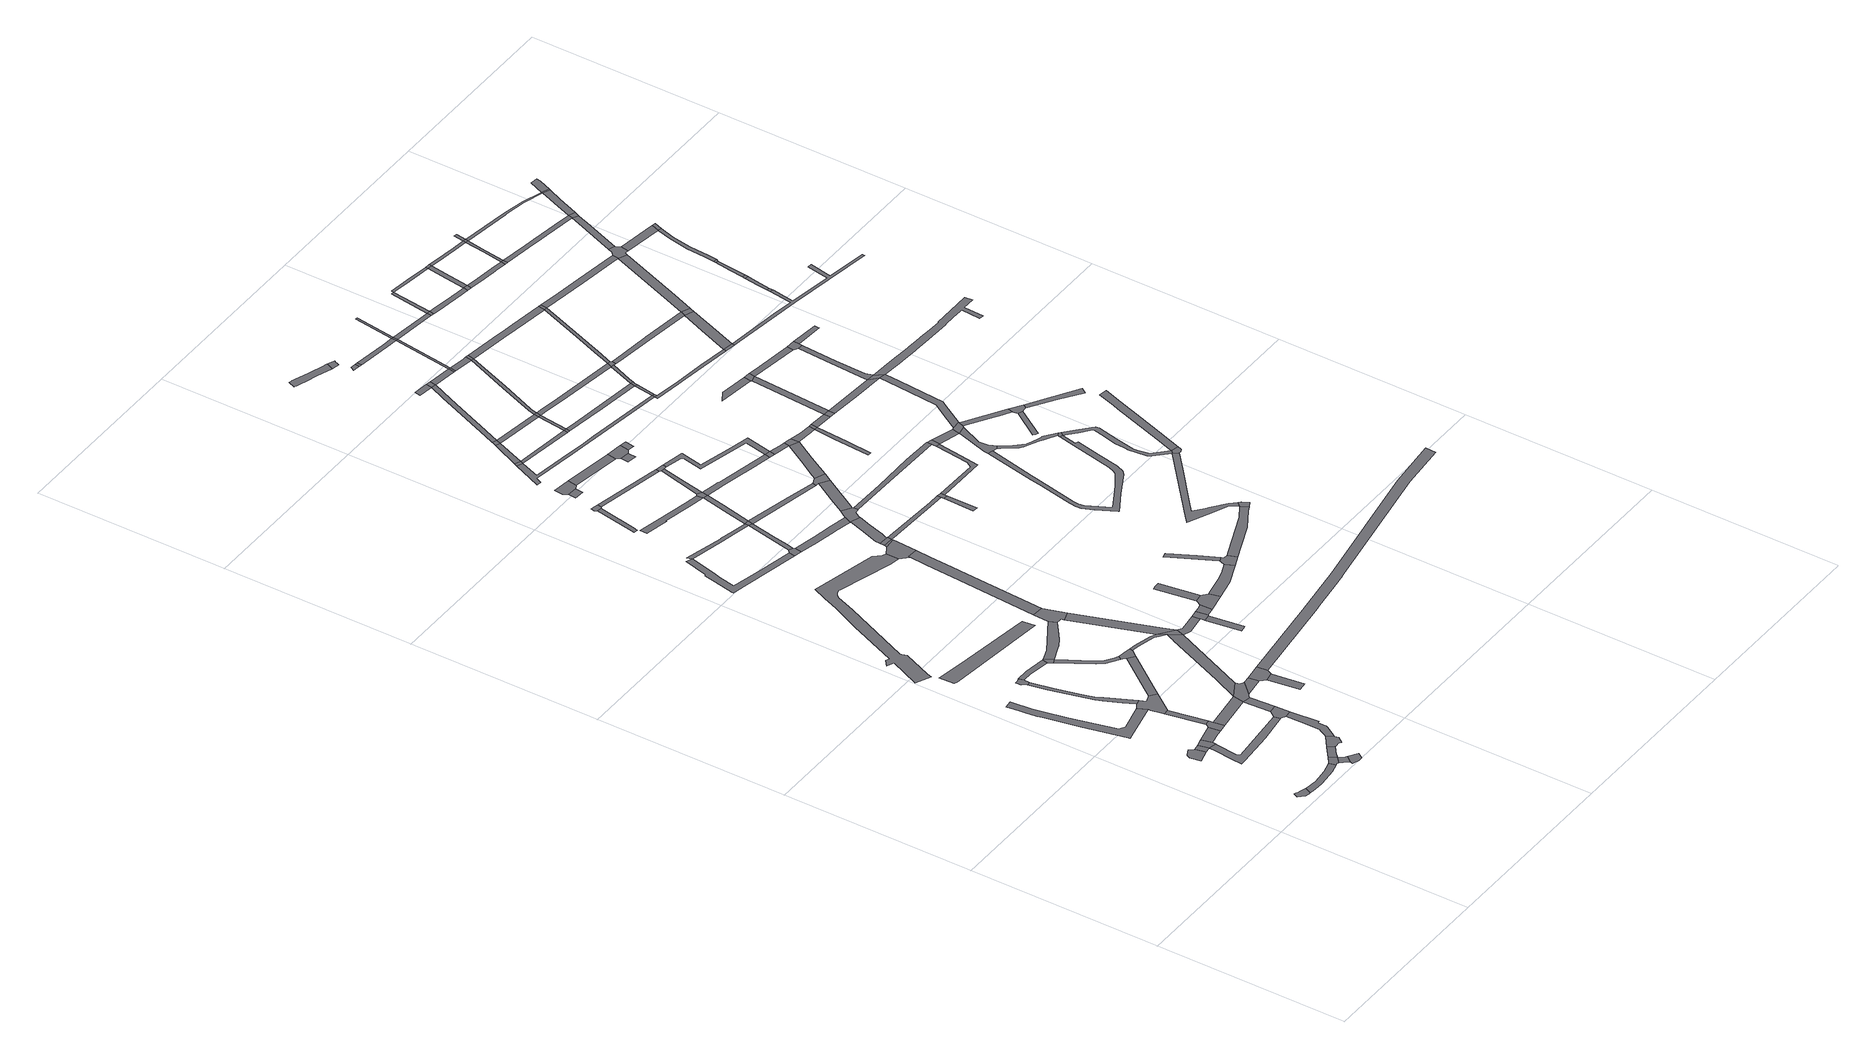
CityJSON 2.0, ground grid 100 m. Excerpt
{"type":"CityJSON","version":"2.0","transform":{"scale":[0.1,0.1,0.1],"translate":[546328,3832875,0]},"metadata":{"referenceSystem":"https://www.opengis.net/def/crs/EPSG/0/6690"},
"CityObjects":{
"road1":{"type":"Road","geometry":[{"type":"MultiSurface","lod":"1","boundaries":[[[0,1,2,3,4,5,6,7,8,9]]]}]},
"road2":{"type":"Road","attributes":{"RoadStructureAttribute.sectionType":"1"},"geometry":[{"type":"MultiSurface","lod":"1","boundaries":[[[10,11,12,13,14,9,8,15,16,17,18,19]]]}]},
"road3":{"type":"Road","geometry":[{"type":"MultiSurface","lod":"1","boundaries":[[[20,21,22,23,24,25,26,27]]]}]},
"road4":{"type":"Road","attributes":{"RoadStructureAttribute.sectionType":"1"},"geometry":[{"type":"MultiSurface","lod":"1","boundaries":[[[28,27,26,29,30]]]}]},
"road5":{"type":"Road","geometry":[{"type":"MultiSurface","lod":"1","boundaries":[[[31,28,30,32,33]]]}]},
"road6":{"type":"Road","geometry":[{"type":"MultiSurface","lod":"1","boundaries":[[[34,35,10,19,36,37,38]]]}]},
"road7":{"type":"Road","attributes":{"RoadStructureAttribute.sectionType":"1"},"geometry":[{"type":"MultiSurface","lod":"1","boundaries":[[[39,40,38,37,41,42,43,44]]]}]},
"road8":{"type":"Road","attributes":{"RoadStructureAttribute.sectionType":"1"},"geometry":[{"type":"MultiSurface","lod":"1","boundaries":[[[45,31,33,46,47,48]]]}]},
"road9":{"type":"Road","attributes":{"RoadStructureAttribute.sectionType":"1"},"geometry":[{"type":"MultiSurface","lod":"1","boundaries":[[[49,50,51,52,53,54,55,56,57,58,59,60,61,62,63,64,65,66,67,68,69,70]]]}]},
"road10":{"type":"Road","geometry":[{"type":"MultiSurface","lod":"1","boundaries":[[[44,43,71,72,73,74,75,76]]]}]},
"road11":{"type":"Road","attributes":{"RoadStructureAttribute.sectionType":"1"},"geometry":[{"type":"MultiSurface","lod":"1","boundaries":[[[77,34,38,78,79,80]]]}]},
"road12":{"type":"Road","attributes":{"RoadStructureAttribute.sectionType":"1"},"geometry":[{"type":"MultiSurface","lod":"1","boundaries":[[[30,81,82,83,84,85,86,87,88,89,90,91,92,93,32]]]}]},
"road13":{"type":"Road","geometry":[{"type":"MultiSurface","lod":"1","boundaries":[[[94,95,96,45,48,97,98]]]}]},
"road14":{"type":"Road","attributes":{"RoadStructureAttribute.sectionType":"1"},"geometry":[{"type":"MultiSurface","lod":"1","boundaries":[[[99,100,95,94]]]}]},
"road15":{"type":"Road","geometry":[{"type":"MultiSurface","lod":"1","boundaries":[[[101,77,80,102,103,104,105,106,107,108]]]}]},
"road16":{"type":"Road","geometry":[{"type":"MultiSurface","lod":"1","boundaries":[[[109,110,111,112,113,114,115,116,117]]]}]},
"road17":{"type":"Road","attributes":{"RoadStructureAttribute.sectionType":"1"},"geometry":[{"type":"MultiSurface","lod":"1","boundaries":[[[118,119,120,121,115,114,122,123,124,125,126,127]]]}]},
"road18":{"type":"Road","geometry":[{"type":"MultiSurface","lod":"1","boundaries":[[[128,127,126,129,130,70,69,131,132,100,99,133,134,135]]]}]},
"road19":{"type":"Road","attributes":{"RoadStructureAttribute.sectionType":"1"},"geometry":[{"type":"MultiSurface","lod":"1","boundaries":[[[136,98,97,137]]]}]},
"road20":{"type":"Road","attributes":{"RoadStructureAttribute.sectionType":"1"},"geometry":[{"type":"MultiSurface","lod":"1","boundaries":[[[138,139,140,141,142,143,144,145,146,147,148,149,150,151,152,153,101,108]]]}]},
"road21":{"type":"Road","attributes":{"RoadStructureAttribute.sectionType":"1"},"geometry":[{"type":"MultiSurface","lod":"1","boundaries":[[[154,109,117,155,156,157,158]]]}]},
"road22":{"type":"Road","geometry":[{"type":"MultiSurface","lod":"1","boundaries":[[[159,160,161,88,87,162,147,146]]]}]},
"road23":{"type":"Road","attributes":{"RoadStructureAttribute.sectionType":"1"},"geometry":[{"type":"MultiSurface","lod":"1","boundaries":[[[137,163,160,159,164,165]]]}]},
"road24":{"type":"Road","attributes":{"RoadStructureAttribute.sectionType":"1"},"geometry":[{"type":"MultiSurface","lod":"1","boundaries":[[[166,167,168,169,170,171]]]}]},
"road25":{"type":"Road","geometry":[{"type":"MultiSurface","lod":"1","boundaries":[[[158,157,172,173,174,175,176]]]}]},
"road26":{"type":"Road","attributes":{"RoadStructureAttribute.sectionType":"1"},"geometry":[{"type":"MultiSurface","lod":"1","boundaries":[[[177,178,135,134,179,180]]]}]},
"road27":{"type":"Road","geometry":[{"type":"MultiSurface","lod":"1","boundaries":[[[181,182,183,184,185,186,187,188,189,190,191,136,137,165,192,193,194,195,196]]]}]},
"road28":{"type":"Road","attributes":{"RoadStructureAttribute.sectionType":"1"},"geometry":[{"type":"MultiSurface","lod":"1","boundaries":[[[197,198,199,175,174,200,201,202,203]]]}]},
"road29":{"type":"Road","attributes":{"RoadStructureAttribute.sectionType":"1"},"geometry":[{"type":"MultiSurface","lod":"1","boundaries":[[[204,205,206,196,195,207,208]]]}]},
"road30":{"type":"Road","attributes":{"RoadStructureAttribute.sectionType":"1"},"geometry":[{"type":"MultiSurface","lod":"1","boundaries":[[[209,210,211,212,213,214,215,216,217,218,219,220,221,222,223,224,225,226,227,228,229,230,231,232,233]]]}]},
"road31":{"type":"Road","geometry":[{"type":"MultiSurface","lod":"1","boundaries":[[[234,235,203,202,236,177,180,237,238,239]]]}]},
"road32":{"type":"Road","attributes":{"RoadStructureAttribute.sectionType":"1"},"geometry":[{"type":"MultiSurface","lod":"1","boundaries":[[[240,241,242,176,175,243,244,245,246,247,248,249]]]}]},
"road33":{"type":"Road","geometry":[{"type":"MultiSurface","lod":"1","boundaries":[[[250,251,252,253,254]]]}]},
"road34":{"type":"Road","geometry":[{"type":"MultiSurface","lod":"1","boundaries":[[[255,204,208,254,253,256]]]}]},
"road35":{"type":"Road","attributes":{"RoadStructureAttribute.sectionType":"1"},"geometry":[{"type":"MultiSurface","lod":"1","boundaries":[[[257,258,259,260,261,262,136,191,263,264,265]]]}]},
"road36":{"type":"Road","attributes":{"RoadStructureAttribute.sectionType":"1"},"geometry":[{"type":"MultiSurface","lod":"1","boundaries":[[[266,267,268,239,238,269,270,271,272,273,257,274]]]}]},
"road37":{"type":"Road","attributes":{"RoadStructureAttribute.sectionType":"1"},"geometry":[{"type":"MultiSurface","lod":"1","boundaries":[[[275,276,277,278,279,280,281,282,283,284,285,286,287,288,289,290,291,292]]]}]},
"road38":{"type":"Road","geometry":[{"type":"MultiSurface","lod":"1","boundaries":[[[293,240,249,294,295,296,297,298]]]}]},
"road39":{"type":"Road","geometry":[{"type":"MultiSurface","lod":"1","boundaries":[[[274,257,265,299]]]}]},
"road40":{"type":"Road","attributes":{"RoadStructureAttribute.sectionType":"1"},"geometry":[{"type":"MultiSurface","lod":"1","boundaries":[[[300,297,296,301,274,299]]]}]},
"road41":{"type":"Road","attributes":{"RoadStructureAttribute.sectionType":"1"},"geometry":[{"type":"MultiSurface","lod":"1","boundaries":[[[302,303,304,305,292,306,307,308,309]]]}]},
"road42":{"type":"Road","attributes":{"RoadStructureAttribute.sectionType":"1"},"geometry":[{"type":"MultiSurface","lod":"1","boundaries":[[[310,311,312,313,314,315]]]}]},
"road43":{"type":"Road","attributes":{"RoadStructureAttribute.sectionType":"1"},"geometry":[{"type":"MultiSurface","lod":"1","boundaries":[[[316,299,265,317,318,319,320]]]}]},
"road44":{"type":"Road","geometry":[{"type":"MultiSurface","lod":"1","boundaries":[[[321,287,286,322,323,324]]]}]},
"road45":{"type":"Road","attributes":{"RoadStructureAttribute.sectionType":"1"},"geometry":[{"type":"MultiSurface","lod":"1","boundaries":[[[325,326,327,293,298,328,329,330,331]]]}]},
"road46":{"type":"Road","geometry":[{"type":"MultiSurface","lod":"1","boundaries":[[[332,333,334,310,315,335,336]]]}]},
"road47":{"type":"Road","geometry":[{"type":"MultiSurface","lod":"1","boundaries":[[[337,338,339,340,341]]]}]},
"road48":{"type":"Road","attributes":{"RoadStructureAttribute.sectionType":"1"},"geometry":[{"type":"MultiSurface","lod":"1","boundaries":[[[308,342,321,324,343,344,345]]]}]},
"road49":{"type":"Road","geometry":[{"type":"MultiSurface","lod":"1","boundaries":[[[346,347,320,319,318,348,341,340,349]]]}]},
"road50":{"type":"Road","attributes":{"RoadStructureAttribute.sectionType":"1"},"geometry":[{"type":"MultiSurface","lod":"1","boundaries":[[[350,351,352,353,354,355,356,357,358,359,360]]]}]},
"road51":{"type":"Road","attributes":{"RoadStructureAttribute.sectionType":"1"},"geometry":[{"type":"MultiSurface","lod":"1","boundaries":[[[361,362,347,346,349,363]]]}]},
"road52":{"type":"Road","geometry":[{"type":"MultiSurface","lod":"1","boundaries":[[[364,365,366,367]]]}]},
"road53":{"type":"Road","geometry":[{"type":"MultiSurface","lod":"1","boundaries":[[[309,308,345,368]]]}]},
"road54":{"type":"Road","geometry":[{"type":"MultiSurface","lod":"1","boundaries":[[[369,370,371,372,373,233,232,374,325,331]]]}]},
"road55":{"type":"Road","geometry":[{"type":"MultiSurface","lod":"1","boundaries":[[[375,376,364,367,377,378]]]}]},
"road56":{"type":"Road","attributes":{"RoadStructureAttribute.sectionType":"1"},"geometry":[{"type":"MultiSurface","lod":"1","boundaries":[[[379,380,381,323,322,382,383,384,385,386]]]}]},
"road57":{"type":"Road","attributes":{"RoadStructureAttribute.sectionType":"1"},"geometry":[{"type":"MultiSurface","lod":"1","boundaries":[[[387,371,370,388]]]}]},
"road58":{"type":"Road","geometry":[{"type":"MultiSurface","lod":"1","boundaries":[[[389,387,388,390]]]}]},
"road59":{"type":"Road","geometry":[{"type":"MultiSurface","lod":"1","boundaries":[[[391,392,361,363,393,394]]]}]},
"road60":{"type":"Road","attributes":{"RoadStructureAttribute.sectionType":"1"},"geometry":[{"type":"MultiSurface","lod":"1","boundaries":[[[395,396,397,309,368,398,399]]]}]},
"road61":{"type":"Road","geometry":[{"type":"MultiSurface","lod":"1","boundaries":[[[400,401,402,392,391]]]}]},
"road62":{"type":"Road","attributes":{"RoadStructureAttribute.sectionType":"1"},"geometry":[{"type":"MultiSurface","lod":"1","boundaries":[[[403,336,335,404,405]]]}]},
"road63":{"type":"Road","attributes":{"RoadStructureAttribute.sectionType":"1"},"geometry":[{"type":"MultiSurface","lod":"1","boundaries":[[[406,407,408,389,390,409,410,411,412]]]}]},
"road64":{"type":"Road","geometry":[{"type":"MultiSurface","lod":"1","boundaries":[[[413,414,415,416]]]}]},
"road65":{"type":"Road","geometry":[{"type":"MultiSurface","lod":"1","boundaries":[[[417,360,359,395,399,418]]]}]},
"road66":{"type":"Road","attributes":{"RoadStructureAttribute.sectionType":"1"},"geometry":[{"type":"MultiSurface","lod":"1","boundaries":[[[378,377,419,420]]]}]},
"road67":{"type":"Road","attributes":{"RoadStructureAttribute.sectionType":"1"},"geometry":[{"type":"MultiSurface","lod":"1","boundaries":[[[421,422,413,416,423]]]}]},
"road68":{"type":"Road","attributes":{"RoadStructureAttribute.sectionType":"1"},"geometry":[{"type":"MultiSurface","lod":"1","boundaries":[[[424,368,345,425,426,427]]]}]},
"road69":{"type":"Road","geometry":[{"type":"MultiSurface","lod":"1","boundaries":[[[428,429,386,385,406,412,430,431,432,433,434,435,436]]]}]},
"road70":{"type":"Road","attributes":{"RoadStructureAttribute.sectionType":"1"},"geometry":[{"type":"MultiSurface","lod":"1","boundaries":[[[437,417,418,438,439]]]}]},
"road71":{"type":"Road","attributes":{"RoadStructureAttribute.sectionType":"1"},"geometry":[{"type":"MultiSurface","lod":"1","boundaries":[[[440,441,442,443,394,393,444,445]]]}]},
"road72":{"type":"Road","geometry":[{"type":"MultiSurface","lod":"1","boundaries":[[[446,447,421,423,448]]]}]},
"road73":{"type":"Road","attributes":{"RoadStructureAttribute.sectionType":"1"},"geometry":[{"type":"MultiSurface","lod":"1","boundaries":[[[449,450,390,388,451,452,453,454]]]}]},
"road74":{"type":"Road","attributes":{"RoadStructureAttribute.sectionType":"1"},"geometry":[{"type":"MultiSurface","lod":"1","boundaries":[[[416,415,455,456]]]}]},
"road75":{"type":"Road","geometry":[{"type":"MultiSurface","lod":"1","boundaries":[[[405,404,437,439,457,458]]]}]},
"road76":{"type":"Road","geometry":[{"type":"MultiSurface","lod":"1","boundaries":[[[459,460,461,462]]]}]},
"road77":{"type":"Road","attributes":{"RoadStructureAttribute.sectionType":"1"},"geometry":[{"type":"MultiSurface","lod":"1","boundaries":[[[463,464,465,466,467,428,436,468,469,470]]]}]},
"road78":{"type":"Road","attributes":{"RoadStructureAttribute.sectionType":"1"},"geometry":[{"type":"MultiSurface","lod":"1","boundaries":[[[471,472,473,418,399,474,475,476,477,478,479]]]}]},
"road79":{"type":"Road","geometry":[{"type":"MultiSurface","lod":"1","boundaries":[[[420,419,459,462,480,481]]]}]},
"road80":{"type":"Road","attributes":{"RoadStructureAttribute.sectionType":"1"},"geometry":[{"type":"MultiSurface","lod":"1","boundaries":[[[482,483,484,485,486,487,488]]]}]},
"road81":{"type":"Road","attributes":{"RoadStructureAttribute.sectionType":"1"},"geometry":[{"type":"MultiSurface","lod":"1","boundaries":[[[489,448,423,490,491]]]}]},
"road82":{"type":"Road","geometry":[{"type":"MultiSurface","lod":"1","boundaries":[[[492,493,488,487,494,440,445,495,496]]]}]},
"road83":{"type":"Road","attributes":{"RoadStructureAttribute.sectionType":"1"},"geometry":[{"type":"MultiSurface","lod":"1","boundaries":[[[497,498,481,480]]]}]},
"road84":{"type":"Road","geometry":[{"type":"MultiSurface","lod":"1","boundaries":[[[499,500,501,427,426,463,470,502]]]}]},
"road85":{"type":"Road","attributes":{"RoadStructureAttribute.sectionType":"1"},"geometry":[{"type":"MultiSurface","lod":"1","boundaries":[[[503,504,505,506,446,448,507,508,509,510]]]}]},
"road86":{"type":"Road","attributes":{"RoadStructureAttribute.sectionType":"1"},"geometry":[{"type":"MultiSurface","lod":"1","boundaries":[[[414,511,512,513,514,515,516,517,518,519,520,521,522,415]]]}]},
"road87":{"type":"Road","geometry":[{"type":"MultiSurface","lod":"1","boundaries":[[[523,524,525,526,527]]]}]},
"road88":{"type":"Road","geometry":[{"type":"MultiSurface","lod":"1","boundaries":[[[456,455,528,529]]]}]},
"road89":{"type":"Road","attributes":{"RoadStructureAttribute.sectionType":"1"},"geometry":[{"type":"MultiSurface","lod":"1","boundaries":[[[530,531,532,533,534,535,458,457,536,537,538,539,479,540]]]}]},
"road90":{"type":"Road","geometry":[{"type":"MultiSurface","lod":"1","boundaries":[[[454,453,523,527,541,542]]]}]},
"road91":{"type":"Road","geometry":[{"type":"MultiSurface","lod":"1","boundaries":[[[490,456,529,543]]]}]},
"road92":{"type":"Road","attributes":{"RoadStructureAttribute.sectionType":"1"},"geometry":[{"type":"MultiSurface","lod":"1","boundaries":[[[544,545,546,547,548,549,550,551,552,553,554,555,556,557,558,559,560,561,562]]]}]},
"road93":{"type":"Road","geometry":[{"type":"MultiSurface","lod":"1","boundaries":[[[491,490,543,563]]]}]},
"road94":{"type":"Road","geometry":[{"type":"MultiSurface","lod":"1","boundaries":[[[479,478,564,540]]]}]},
"road95":{"type":"Road","geometry":[{"type":"MultiSurface","lod":"1","boundaries":[[[565,566,503,567]]]}]},
"road96":{"type":"Road","attributes":{"RoadStructureAttribute.sectionType":"1"},"geometry":[{"type":"MultiSurface","lod":"1","boundaries":[[[568,569,570,435,434,571,572,573,574]]]}]},
"road97":{"type":"Road","attributes":{"RoadStructureAttribute.sectionType":"1"},"geometry":[{"type":"MultiSurface","lod":"1","boundaries":[[[575,576,577,499,502,578,579]]]}]},
"road98":{"type":"Road","attributes":{"RoadStructureAttribute.sectionType":"1"},"geometry":[{"type":"MultiSurface","lod":"1","boundaries":[[[580,581,582,583,255,256,584,585,586,587,588,589,590,591,592]]]}]},
"road99":{"type":"Road","geometry":[{"type":"MultiSurface","lod":"1","boundaries":[[[567,503,510,593]]]}]},
"road100":{"type":"Road","attributes":{"RoadStructureAttribute.sectionType":"1"},"geometry":[{"type":"MultiSurface","lod":"1","boundaries":[[[594,595,540,564,596,575,597]]]}]},
"road101":{"type":"Road","geometry":[{"type":"MultiSurface","lod":"1","boundaries":[[[562,561,598,599,600,601]]]}]},
"road102":{"type":"Road","attributes":{"RoadStructureAttribute.sectionType":"1"},"geometry":[{"type":"MultiSurface","lod":"1","boundaries":[[[602,603,604,496,495,605,606,607,608]]]}]},
"road103":{"type":"Road","geometry":[{"type":"MultiSurface","lod":"1","boundaries":[[[609,610,611,612]]]}]},
"road104":{"type":"Road","geometry":[{"type":"MultiSurface","lod":"1","boundaries":[[[612,611,613,614]]]}]},
"road105":{"type":"Road","geometry":[{"type":"MultiSurface","lod":"1","boundaries":[[[615,597,575,579,616]]]}]},
"road106":{"type":"Road","attributes":{"RoadStructureAttribute.sectionType":"1"},"geometry":[{"type":"MultiSurface","lod":"1","boundaries":[[[617,618,529,528,619,620,621,622,623]]]}]},
"road107":{"type":"Road","attributes":{"RoadStructureAttribute.sectionType":"1"},"geometry":[{"type":"MultiSurface","lod":"1","boundaries":[[[624,625,626,542,541,627,628,629,630]]]}]},
"road108":{"type":"Road","attributes":{"RoadStructureAttribute.sectionType":"1"},"geometry":[{"type":"MultiSurface","lod":"1","boundaries":[[[593,510,631,632]]]}]},
"road109":{"type":"Road","attributes":{"RoadStructureAttribute.sectionType":"1"},"geometry":[{"type":"MultiSurface","lod":"1","boundaries":[[[633,634,635,636,491,563,637,638,639,640]]]}]},
"road110":{"type":"Road","geometry":[{"type":"MultiSurface","lod":"1","boundaries":[[[632,631,641,642]]]}]},
"road111":{"type":"Road","attributes":{"RoadStructureAttribute.sectionType":"1"},"geometry":[{"type":"MultiSurface","lod":"1","boundaries":[[[643,644,616,579,645,646,647,648]]]}]},
"road112":{"type":"Road","attributes":{"RoadStructureAttribute.sectionType":"1"},"geometry":[{"type":"MultiSurface","lod":"1","boundaries":[[[647,649,650,651,652,653,654]]]}]},
"road113":{"type":"Road","attributes":{"RoadStructureAttribute.sectionType":"1"},"geometry":[{"type":"MultiSurface","lod":"1","boundaries":[[[655,656,563,543,657,658,659,660]]]}]},
"road114":{"type":"Road","attributes":{"RoadStructureAttribute.sectionType":"1"},"geometry":[{"type":"MultiSurface","lod":"1","boundaries":[[[661,614,613,662,663,664]]]}]},
"road115":{"type":"Road","attributes":{"RoadStructureAttribute.sectionType":"1"},"geometry":[{"type":"MultiSurface","lod":"1","boundaries":[[[665,642,641,666,667,633,668]]]}]},
"road116":{"type":"Road","geometry":[{"type":"MultiSurface","lod":"1","boundaries":[[[648,647,654,669]]]}]},
"road117":{"type":"Road","attributes":{"RoadStructureAttribute.sectionType":"1"},"geometry":[{"type":"MultiSurface","lod":"1","boundaries":[[[663,632,642,670]]]}]},
"road118":{"type":"Road","geometry":[{"type":"MultiSurface","lod":"1","boundaries":[[[518,517,671,672]]]}]},
"road119":{"type":"Road","geometry":[{"type":"MultiSurface","lod":"1","boundaries":[[[673,602,608,674,675]]]}]},
"road120":{"type":"Road","attributes":{"RoadStructureAttribute.sectionType":"1"},"geometry":[{"type":"MultiSurface","lod":"1","boundaries":[[[676,677,678,679,680,681,682,683,684,685,686,687,688,689,690,691,692,693,694,695,696,697,698,699,700,701,702,703,704,705,706,707,708,709,710,711]]]}]},
"road121":{"type":"Road","attributes":{"RoadStructureAttribute.sectionType":"1"},"geometry":[{"type":"MultiSurface","lod":"1","boundaries":[[[712,713,714,715,716,717,718,602,673,719,720,721,722,723,724,725,726]]]}]},
"road122":{"type":"Road","geometry":[{"type":"MultiSurface","lod":"1","boundaries":[[[668,633,640,727]]]}]},
"road123":{"type":"Road","attributes":{"RoadStructureAttribute.sectionType":"1"},"geometry":[{"type":"MultiSurface","lod":"1","boundaries":[[[622,728,518,672,729]]]}]},
"road124":{"type":"Road","geometry":[{"type":"MultiSurface","lod":"1","boundaries":[[[574,573,730,624,630,731]]]}]},
"road125":{"type":"Road","attributes":{"RoadStructureAttribute.sectionType":"1"},"geometry":[{"type":"MultiSurface","lod":"1","boundaries":[[[732,669,654,733,734]]]}]},
"road126":{"type":"Road","geometry":[{"type":"MultiSurface","lod":"1","boundaries":[[[623,622,729,735,736]]]}]},
"road127":{"type":"Road","geometry":[{"type":"MultiSurface","lod":"1","boundaries":[[[664,663,670,737]]]}]},
"road128":{"type":"Road","attributes":{"RoadStructureAttribute.sectionType":"1"},"geometry":[{"type":"MultiSurface","lod":"1","boundaries":[[[731,630,738,739]]]}]},
"road129":{"type":"Road","geometry":[{"type":"MultiSurface","lod":"1","boundaries":[[[734,733,740,741]]]}]},
"road130":{"type":"Road","geometry":[{"type":"MultiSurface","lod":"1","boundaries":[[[742,743,744,745,746,747,748,749,750,751,676,711,752,753,754,755,756]]]}]},
"road131":{"type":"Road","attributes":{"RoadStructureAttribute.sectionType":"1"},"geometry":[{"type":"MultiSurface","lod":"1","boundaries":[[[659,757,623,736,758,759]]]}]},
"road132":{"type":"Road","attributes":{"RoadStructureAttribute.sectionType":"1"},"geometry":[{"type":"MultiSurface","lod":"1","boundaries":[[[760,664,737,761]]]}]},
"road133":{"type":"Road","geometry":[{"type":"MultiSurface","lod":"1","boundaries":[[[762,763,764,765]]]}]},
"road134":{"type":"Road","geometry":[{"type":"MultiSurface","lod":"1","boundaries":[[[660,659,759,766,767,768]]]}]},
"road135":{"type":"Road","geometry":[{"type":"MultiSurface","lod":"1","boundaries":[[[769,770,739,738,748,747,771]]]}]},
"road136":{"type":"Road","attributes":{"RoadStructureAttribute.sectionType":"1"},"geometry":[{"type":"MultiSurface","lod":"1","boundaries":[[[772,773,774,775,776,777,778,779,780,756,755,781,782,783,784,785,786,787,788,789,790]]]}]},
"road137":{"type":"Road","attributes":{"RoadStructureAttribute.sectionType":"1"},"geometry":[{"type":"MultiSurface","lod":"1","boundaries":[[[791,737,670,792,793,794]]]}]},
"road138":{"type":"Road","attributes":{"RoadStructureAttribute.sectionType":"1"},"geometry":[{"type":"MultiSurface","lod":"1","boundaries":[[[795,796,797,798,799,800,734,741]]]}]},
"road139":{"type":"Road","attributes":{"RoadStructureAttribute.sectionType":"1"},"geometry":[{"type":"MultiSurface","lod":"1","boundaries":[[[517,801,802,803,804,805,806,807,808,809,671]]]}]},
"road140":{"type":"Road","attributes":{"RoadStructureAttribute.sectionType":"1"},"geometry":[{"type":"MultiSurface","lod":"1","boundaries":[[[810,811,812,727,640,813,814,815,816,817]]]}]},
"road141":{"type":"Road","geometry":[{"type":"MultiSurface","lod":"1","boundaries":[[[765,764,818,798,797,819]]]}]},
"road142":{"type":"Road","geometry":[{"type":"MultiSurface","lod":"1","boundaries":[[[790,789,697,696,820]]]}]},
"road143":{"type":"Road","attributes":{"RoadStructureAttribute.sectionType":"1"},"geometry":[{"type":"MultiSurface","lod":"1","boundaries":[[[821,822,741,740,823,824,825,826]]]}]},
"road144":{"type":"Road","attributes":{"RoadStructureAttribute.sectionType":"1"},"geometry":[{"type":"MultiSurface","lod":"1","boundaries":[[[827,828,829,830,831,832,833,834,820,696,835,836,837,838,839,840,841,842,843,844,712,845]]]}]},
"road145":{"type":"Road","attributes":{"RoadStructureAttribute.sectionType":"1"},"geometry":[{"type":"MultiSurface","lod":"1","boundaries":[[[846,847,848,849,850,769,771,851,852,853,854]]]}]},
"road146":{"type":"Road","geometry":[{"type":"MultiSurface","lod":"1","boundaries":[[[794,793,855,856]]]}]},
"road147":{"type":"Road","geometry":[{"type":"MultiSurface","lod":"1","boundaries":[[[845,712,726,857,858,859,860,861]]]}]},
"road148":{"type":"Road","geometry":[{"type":"MultiSurface","lod":"1","boundaries":[[[862,863,864,865,866]]]}]},
"road149":{"type":"Road","attributes":{"RoadStructureAttribute.sectionType":"1"},"geometry":[{"type":"MultiSurface","lod":"1","boundaries":[[[825,867,868,869,870,770,769,871,872,873,874,875,876,877]]]}]},
"road150":{"type":"Road","attributes":{"RoadStructureAttribute.sectionType":"1"},"geometry":[{"type":"MultiSurface","lod":"1","boundaries":[[[816,878,879,880,660,768,881,882,883,884]]]}]},
"road151":{"type":"Road","attributes":{"RoadStructureAttribute.sectionType":"1"},"geometry":[{"type":"MultiSurface","lod":"1","boundaries":[[[885,794,856,886]]]}]},
"road152":{"type":"Road","geometry":[{"type":"MultiSurface","lod":"1","boundaries":[[[854,853,887,888,862,866,889,890,891,892]]]}]},
"road153":{"type":"Road","attributes":{"RoadStructureAttribute.sectionType":"1"},"geometry":[{"type":"MultiSurface","lod":"1","boundaries":[[[893,894,819,797,895,896]]]}]},
"road154":{"type":"Road","attributes":{"RoadStructureAttribute.sectionType":"1"},"geometry":[{"type":"MultiSurface","lod":"1","boundaries":[[[897,898,899,767,766,900,901,902,903]]]}]},
"road155":{"type":"Road","attributes":{"RoadStructureAttribute.sectionType":"1"},"geometry":[{"type":"MultiSurface","lod":"1","boundaries":[[[904,905,906,856,855,907,908,909,910,911]]]}]},
"road156":{"type":"Road","geometry":[{"type":"MultiSurface","lod":"1","boundaries":[[[826,825,877,912]]]}]},
"road157":{"type":"Road","geometry":[{"type":"MultiSurface","lod":"1","boundaries":[[[806,805,913,914,915]]]}]},
"road158":{"type":"Road","attributes":{"RoadStructureAttribute.sectionType":"1"},"geometry":[{"type":"MultiSurface","lod":"1","boundaries":[[[916,917,918,919,920,921,845,861,922,923,924,925,926]]]}]},
"road159":{"type":"Road","attributes":{"RoadStructureAttribute.sectionType":"1"},"geometry":[{"type":"MultiSurface","lod":"1","boundaries":[[[927,928,929,826,912,930,931,932,933,934]]]}]},
"road160":{"type":"Road","geometry":[{"type":"MultiSurface","lod":"1","boundaries":[[[817,816,884,935]]]}]},
"road161":{"type":"Road","attributes":{"RoadStructureAttribute.sectionType":"1"},"geometry":[{"type":"MultiSurface","lod":"1","boundaries":[[[936,937,938,886,939,940,941,942,943]]]}]},
"road162":{"type":"Road","attributes":{"RoadStructureAttribute.sectionType":"1"},"geometry":[{"type":"MultiSurface","lod":"1","boundaries":[[[944,892,891,945,946,947]]]}]},
"road163":{"type":"Road","geometry":[{"type":"MultiSurface","lod":"1","boundaries":[[[911,910,948,949]]]}]},
"road164":{"type":"Road","geometry":[{"type":"MultiSurface","lod":"1","boundaries":[[[896,895,927,934,950,951]]]}]},
"road165":{"type":"Road","attributes":{"RoadStructureAttribute.sectionType":"1"},"geometry":[{"type":"MultiSurface","lod":"1","boundaries":[[[902,952,953,806,915,954,955]]]}]},
"road166":{"type":"Road","attributes":{"RoadStructureAttribute.sectionType":"1"},"geometry":[{"type":"MultiSurface","lod":"1","boundaries":[[[942,956,911,949,957,958]]]}]},
"road167":{"type":"Road","geometry":[{"type":"MultiSurface","lod":"1","boundaries":[[[943,942,958,959]]]}]},
"road168":{"type":"Road","geometry":[{"type":"MultiSurface","lod":"1","boundaries":[[[960,961,962,963,951,950]]]}]},
"road169":{"type":"Road","attributes":{"RoadStructureAttribute.sectionType":"1"},"geometry":[{"type":"MultiSurface","lod":"1","boundaries":[[[964,965,966,949,948,967,968,969,970,971]]]}]},
"road170":{"type":"Road","geometry":[{"type":"MultiSurface","lod":"1","boundaries":[[[903,902,955,972]]]}]},
"road171":{"type":"Road","attributes":{"RoadStructureAttribute.sectionType":"1"},"geometry":[{"type":"MultiSurface","lod":"1","boundaries":[[[973,974,975,935,884,976,977,978,979,980]]]}]},
"road172":{"type":"Road","attributes":{"RoadStructureAttribute.sectionType":"1"},"geometry":[{"type":"MultiSurface","lod":"1","boundaries":[[[981,982,959,958,983,984,985,986]]]}]},
"road173":{"type":"Road","geometry":[{"type":"MultiSurface","lod":"1","boundaries":[[[971,970,987,988]]]}]},
"road174":{"type":"Road","attributes":{"RoadStructureAttribute.sectionType":"1"},"geometry":[{"type":"MultiSurface","lod":"1","boundaries":[[[989,990,991,992,993,994,995,996,997,998,999,912,877,1000,1001,1002,1003,1004,1005,1006,1007,1008,1009,1010,1011,1012,1013,1014]]]}]},
"road175":{"type":"Road","attributes":{"RoadStructureAttribute.sectionType":"1"},"geometry":[{"type":"MultiSurface","lod":"1","boundaries":[[[1015,1016,1017,903,972,1018,1019,1020]]]}]},
"road176":{"type":"Road","geometry":[{"type":"MultiSurface","lod":"1","boundaries":[[[985,1021,971,988,1022,1023]]]}]},
"road177":{"type":"Road","geometry":[{"type":"MultiSurface","lod":"1","boundaries":[[[986,985,1023,1024]]]}]},
"road178":{"type":"Road","geometry":[{"type":"MultiSurface","lod":"1","boundaries":[[[1025,986,1024,1026]]]}]},
"road179":{"type":"Road","attributes":{"RoadStructureAttribute.sectionType":"1"},"geometry":[{"type":"MultiSurface","lod":"1","boundaries":[[[1027,1028,1029,1030,915,914,1031,1032,1033,1034,1035,1036,1037,1038,1039,1040]]]}]},
"road180":{"type":"Road","geometry":[{"type":"MultiSurface","lod":"1","boundaries":[[[1041,1027,1040,1042]]]}]},
"road181":{"type":"Road","attributes":{"RoadStructureAttribute.sectionType":"1"},"geometry":[{"type":"MultiSurface","lod":"1","boundaries":[[[1043,1044,1041,1042,1045,1046,1047]]]}]},
"road182":{"type":"Road","attributes":{"RoadStructureAttribute.sectionType":"1"},"geometry":[{"type":"MultiSurface","lod":"1","boundaries":[[[1048,1049,1050,1051,988,987,1052,1053,1054,1055,1056,1057]]]}]},
"road183":{"type":"Road","geometry":[{"type":"MultiSurface","lod":"1","boundaries":[[[1058,1043,1047,1059]]]}]},
"road184":{"type":"Road","geometry":[{"type":"MultiSurface","lod":"1","boundaries":[[[1060,1061,980,979,1015,1020,1062,1063,1064,1065]]]}]},
"road185":{"type":"Road","attributes":{"RoadStructureAttribute.sectionType":"1"},"geometry":[{"type":"MultiSurface","lod":"1","boundaries":[[[1066,1067,1058,1059,1068,1069]]]}]},
"road186":{"type":"Road","geometry":[{"type":"MultiSurface","lod":"1","boundaries":[[[1070,1066,1069,1071]]]}]},
"road187":{"type":"Road","attributes":{"RoadStructureAttribute.sectionType":"1"},"geometry":[{"type":"MultiSurface","lod":"1","boundaries":[[[1072,1073,1074,1024,1023,1075,1076,1077,1078,1079]]]}]},
"road188":{"type":"Road","attributes":{"RoadStructureAttribute.sectionType":"1"},"geometry":[{"type":"MultiSurface","lod":"1","boundaries":[[[1056,1080,1060,1065,1081,1082]]]}]},
"road189":{"type":"Road","attributes":{"RoadStructureAttribute.sectionType":"1"},"geometry":[{"type":"MultiSurface","lod":"1","boundaries":[[[1064,1063,1083,1084]]]}]},
"road190":{"type":"Road","attributes":{"RoadStructureAttribute.sectionType":"1"},"geometry":[{"type":"MultiSurface","lod":"1","boundaries":[[[1083,1085,1086,1087,1070,1071,1088,1089,1090,1091]]]}]},
"road191":{"type":"Road","geometry":[{"type":"MultiSurface","lod":"1","boundaries":[[[1057,1056,1082,1092]]]}]},
"road192":{"type":"Road","geometry":[{"type":"MultiSurface","lod":"1","boundaries":[[[1084,1083,1091,1093]]]}]},
"road193":{"type":"Road","attributes":{"RoadStructureAttribute.sectionType":"1"},"geometry":[{"type":"MultiSurface","lod":"1","boundaries":[[[1078,1094,1057,1092,1095,1096]]]}]},
"road194":{"type":"Road","geometry":[{"type":"MultiSurface","lod":"1","boundaries":[[[1079,1078,1096,1097]]]}]},
"road195":{"type":"Road","attributes":{"RoadStructureAttribute.sectionType":"1"},"geometry":[{"type":"MultiSurface","lod":"1","boundaries":[[[1098,1079,1097,1099,1100]]]}]}
},
"vertices":[
[319,89,0],[296,96,0],[288,99,0],[279,102,0],[268,107,0],[257,82,0],[283,56,0],[304,51,0],[315,51,0],[328,86,0],
[539,100,0],[479,85,0],[399,77,0],[377,79,0],[356,81,0],[339,48,0],[369,45,0],[401,44,0],[497,54,0],[547,66,0],
[279,672,0],[273,678,0],[241,663,0],[240,661,0],[228,641,0],[241,586,0],[306,602,0],[294,656,0],
[326,663,0],[326,606,0],[339,609,0],
[368,673,0],[379,600,0],[381,619,0],
[575,128,0],[547,106,0],[562,70,0],[567,65,0],[600,95,0],
[612,70,0],[611,72,0],[595,35,0],[601,28,0],[602,28,0],[627,60,0],
[462,695,0],[386,620,0],[442,631,0],[471,635,0],
[260,1004,0],[230,1021,0],[175,1255,0],[148,1381,0],[144,1400,0],[143,1408,0],[140,1427,0],[127,1535,0],[89,1530,0],[98,1465,0],[100,1426,0],[101,1415,0],[102,1408,0],[108,1377,0],[109,1372,0],[114,1342,0],[151,1173,0],[201,950,0],[203,942,0],[221,945,0],[422,990,0],[402,1038,0],
[597,11,0],[632,0,0],[634,0,0],[649,0,0],[655,1,0],[673,28,0],
[634,174,0],[604,100,0],[612,109,0],[657,145,0],
[338,597,0],[336,578,0],[325,471,0],[321,422,0],[347,424,0],[535,439,0],[694,460,0],[687,493,0],[373,463,0],[372,464,0],[367,471,0],[363,478,0],[378,597,0],
[501,720,0],[475,715,0],[467,703,0],[513,641,0],[505,698,0],
[465,916,0],[437,911,0],
[695,221,0],[660,145,0],[688,145,0],[690,145,0],[699,138,0],[722,170,0],[721,171,0],[717,189,0],
[290,1599,0],[290,1595,0],[258,1593,0],[260,1563,0],[269,1554,0],[273,1539,0],[295,1544,0],[295,1573,0],[296,1573,0],
[384,1206,0],[370,1232,0],[349,1302,0],[318,1429,0],[293,1444,0],[350,1227,0],[363,1195,0],[401,1113,0],[428,1056,0],[454,1062,0],
[469,1030,0],[422,1052,0],[411,1044,0],[424,978,0],[434,930,0],[472,926,0],[541,1019,0],[506,1045,0],
[714,726,0],[703,668,0],
[730,210,0],[759,255,0],[762,261,0],[762,269,0],[760,305,0],[761,305,0],[765,306,0],[770,306,0],[759,452,0],[719,449,0],[724,373,0],[723,305,0],[723,272,0],[721,268,0],[720,267,0],[703,232,0],
[352,1599,0],[306,1573,0],[344,1572,0],[457,1556,0],[465,1584,0],
[754,529,0],[713,526,0],[690,497,0],[698,461,0],
[713,529,0],[744,656,0],[745,660,0],
[122,1812,0],[655,1750,0],[647,1815,0],[286,1869,0],[101,1897,0],[104,1820,0],
[461,1550,0],[470,1536,0],[472,1532,0],[495,1543,0],[470,1584,0],
[682,1278,0],[530,1076,0],[565,1050,0],[716,1252,0],
[820,744,0],[818,744,0],[814,747,0],[809,750,0],[805,753,0],[803,755,0],[801,759,0],[800,763,0],[799,767,0],[799,769,0],[798,773,0],[748,666,0],[753,671,0],[758,675,0],[763,677,0],[825,743,0],
[655,1325,0],[615,1352,0],[586,1390,0],[572,1369,0],[599,1337,0],[659,1294,0],[674,1315,0],
[863,747,0],[832,743,0],[827,743,0],[773,680,0],[870,693,0],
[706,2600,0],[673,2637,0],[332,2715,0],[301,2644,0],[267,2561,0],[203,2418,0],[94,2159,0],[73,2167,0],[44,2141,0],[79,2124,0],[9,1966,0],[86,1932,0],[93,1957,0],[159,2108,0],[149,2132,0],[149,2142,0],[300,2494,0],[342,2598,0],[355,2613,0],[365,2619,0],[384,2623,0],[393,2622,0],[670,2538,0],[723,2528,0],[726,2595,0],
[716,1309,0],[689,1313,0],[676,1282,0],[741,1285,0],[743,1288,0],[745,1305,0],
[713,1719,0],[533,1608,0],[532,1607,0],[502,1546,0],[506,1547,0],[560,1570,0],[588,1580,0],[630,1606,0],[682,1644,0],[729,1682,0],
[920,506,0],[943,509,0],[965,512,0],[942,675,0],[897,669,0],
[949,758,0],[956,704,0],
[926,1222,0],[911,1188,0],[909,1181,0],[905,1173,0],[773,860,0],[771,855,0],[799,777,0],[801,783,0],[963,1161,0],
[873,1276,0],[781,1300,0],[767,1301,0],[767,1283,0],[788,1281,0],[823,1272,0],[876,1258,0],[895,1244,0],[900,1263,0],
[185,3308,0],[153,3187,0],[149,3184,0],[143,3180,0],[135,3133,0],[132,3118,0],[112,3013,0],[110,3004,0],[119,3003,0],[308,2964,0],[309,2964,0],[486,2927,0],[493,2961,0],[319,2997,0],[153,3033,0],[172,3120,0],[179,3148,0],[215,3295,0],
[718,1799,0],[752,1682,0],[757,1682,0],[763,1666,0],[813,1683,0],[775,1795,0],
[976,1206,0],
[955,1268,0],[895,1278,0],
[483,3257,0],[410,3272,0],[408,3273,0],[209,3323,0],[402,3255,0],[467,3241,0],[558,3221,0],[560,3241,0],
[277,3843,0],[236,3636,0],[232,3620,0],[255,3617,0],[259,3634,0],[299,3841,0],
[1002,1190,0],[1004,1148,0],[1104,1164,0],[1100,1188,0],[1098,1204,0],
[508,2973,0],[528,2919,0],[535,2956,0],[530,2964,0],
[764,2501,0],[756,2397,0],[744,2213,0],[801,2214,0],[805,2298,0],[813,2421,0],[818,2497,0],
[282,3873,0],[271,3876,0],[267,3856,0],[309,3846,0],[313,3867,0],
[1132,961,0],[1149,964,0],[1166,966,0],[1142,1144,0],[1107,1139,0],
[517,3021,0],[539,3007,0],[554,3086,0],[578,3214,0],
[1139,1203,0],[1138,1210,0],[1106,1151,0],[1147,1149,0],
[542,3548,0],[369,3584,0],[263,3606,0],[259,3568,0],[270,3566,0],[279,3564,0],[380,3544,0],[381,3550,0],[531,3519,0],[613,3502,0],[611,3535,0],
[1187,1218,0],[1161,1213,0],[1191,1156,0],
[305,4019,0],[300,3978,0],[350,3972,0],[355,4013,0],
[585,3242,0],
[826,2607,0],[827,2624,0],[771,2620,0],[770,2621,0],[762,2616,0],[762,2493,0],
[295,4086,0],[288,4039,0],[378,4025,0],[385,4073,0],
[743,2915,0],[741,2916,0],[651,2933,0],[621,2899,0],[735,2876,0],[741,2875,0],[829,2857,0],[846,2895,0],
[773,2636,0],[827,2633,0],
[774,2659,0],[828,2655,0],
[1249,1256,0],[1204,1249,0],[1289,1177,0],[1277,1234,0],
[616,3502,0],[586,3372,0],[584,3363,0],[620,3400,0],[641,3497,0],
[1216,1464,0],[1189,1460,0],[1171,1457,0],
[652,3797,0],[667,3772,0],[672,3793,0],
[831,2855,0],[809,2785,0],[776,2684,0],[827,2667,0],[836,2691,0],[862,2774,0],[882,2839,0],
[358,4343,0],[350,4326,0],[380,4313,0],[387,4329,0],
[622,3542,0],[645,3528,0],
[637,3987,0],[644,4034,0],
[423,4488,0],[415,4469,0],[447,4479,0],
[813,3191,0],[868,3152,0],[969,3132,0],[973,3153,0],
[873,2938,0],[861,2918,0],[885,2849,0],[903,2877,0],[911,2877,0],[916,2877,0],[926,2877,0],[926,2903,0],[922,2908,0],
[677,3765,0],[669,3640,0],[697,3765,0],
[1496,1294,0],[1435,1269,0],[1387,1255,0],[1283,1235,0],[1399,1200,0],[1515,1248,0],
[433,4512,0],[429,4502,0],[456,4503,0],
[1148,2640,0],[846,2654,0],[844,2632,0],[1074,2622,0],[1204,2618,0],[1204,2638,0],
[679,4272,0],[682,4292,0],
[712,3765,0],[716,3785,0],
[653,3968,0],[648,3926,0],[697,3920,0],[702,3962,0],
[987,3129,0],[983,3123,0],[982,3121,0],[978,3114,0],[923,3020,0],[939,2938,0],[1013,3064,0],[1035,3101,0],
[749,3507,0],[745,3508,0],[710,3515,0],[700,3485,0],[745,3476,0],[806,3463,0],[935,3437,0],[1027,3418,0],[1033,3447,0],
[721,3975,0],[729,4022,0],
[1480,1431,0],[1416,1558,0],[1403,1555,0],[1389,1552,0],[1391,1549,0],[1504,1324,0],[1527,1335,0],
[704,4469,0],[702,4443,0],[707,4468,0],
[1534,1321,0],[1533,1323,0],[1502,1316,0],[1574,1273,0],[1555,1318,0],
[758,3969,0],[765,4016,0],
[1008,3166,0],[990,3159,0],[985,3157,0],[1060,3145,0],
[618,4959,0],[583,4876,0],[540,4775,0],[452,4560,0],[490,4586,0],[563,4766,0],[598,4847,0],[644,4955,0],
[283,4173,0],[307,4170,0],[323,4202,0],[561,4167,0],[628,4158,0],[717,4145,0],[1110,4091,0],[1112,4106,0],[722,4160,0],[653,4169,0],[563,4182,0],[341,4214,0],
[1206,2603,0],[1200,2443,0],[1214,2442,0],[1228,2441,0],[1229,2603,0],
[694,4270,0],[697,4290,0],
[1089,3579,0],[994,3600,0],[809,3644,0],[834,3759,0],[835,3761,0],[833,3762,0],[803,3744,0],[808,3734,0],[784,3628,0],[1057,3564,0],[1061,3442,0],
[1229,2616,0],[1229,2637,0],
[717,4441,0],
[503,5443,0],[473,5453,0],[365,5489,0],[362,5490,0],[324,5503,0],[316,5506,0],[309,5508,0],[299,5511,0],[283,5474,0],[285,5474,0],[286,5473,0],[296,5469,0],[301,5468,0],[311,5464,0],[352,5451,0],[404,5433,0],[486,5406,0],[487,5406,0],[504,5443,0],
[722,4466,0],
[1055,3412,0],
[547,5002,0],[541,4969,0],[623,4992,0],
[1504,2893,0],[1351,2899,0],[1126,2899,0],[1179,2875,0],[1504,2868,0],[1504,2867,0],[1506,2893,0],
[1145,3393,0],[1081,3286,0],[1032,3206,0],[1128,3260,0],[1193,3371,0],
[2702,1013,0],[2434,987,0],[1708,860,0],[1412,818,0],[1454,768,0],[1475,771,0],[1663,798,0],[1696,803,0],[1701,804,0],[1719,807,0],[1758,814,0],[2453,935,0],[2700,958,0],
[649,4988,0],
[1121,3429,0],[1068,3441,0],[1142,3394,0],[1148,3423,0],
[526,5398,0],[532,5412,0],[534,5417,0],[539,5428,0],
[1885,1470,0],[1817,1426,0],[1579,1328,0],[1648,1304,0],[1778,1358,0],[1876,1418,0],[1905,1433,0],
[543,5341,0],[530,5318,0],[567,5313,0],[570,5338,0],
[582,5311,0],[585,5336,0],
[1179,3417,0],[1189,3415,0],
[762,4282,0],[730,4286,0],[733,4264,0],[755,4261,0],[913,4239,0],[1127,4209,0],[1134,4236,0],
[1505,2840,0],[1481,2661,0],[1463,2630,0],[1494,2613,0],[1508,2716,0],[1525,2837,0],[1526,2839,0],
[768,4937,0],[772,4971,0],
[882,4921,0],[792,4694,0],[727,4531,0],[717,4504,0],[731,4500,0],[735,4509,0],[807,4692,0],[897,4919,0],
[778,4936,0],[782,4970,0],
[1253,3402,0],[1221,3408,0],[1205,3370,0],[1282,3365,0],[1308,3363,0],[1311,3397,0],
[1297,3256,0],[1282,3061,0],[1292,3060,0],[1302,3059,0],[1313,3194,0],[1326,3362,0],
[863,4447,0],[749,4463,0],[758,4435,0],[842,4423,0],[1188,4374,0],[1199,4402,0],
[758,5313,0],[754,5289,0],[816,5281,0],[819,5306,0],
[872,4957,0],[846,4926,0],[878,4922,0],[887,4955,0],
[1328,3396,0],
[826,5280,0],
[1125,4086,0],[1126,4104,0],
[1907,1492,0],[1934,1449,0],[1917,1482,0],
[1588,2619,0],[1535,2354,0],[1522,2289,0],[1493,2146,0],[1486,2113,0],[1481,2081,0],[1484,2053,0],[1507,1996,0],[1556,1899,0],[1557,1899,0],[1668,1963,0],[1670,1964,0],[1794,2031,0],[1814,2049,0],[1815,2050,0],[1830,2088,0],[1853,2207,0],[1879,2332,0],[1866,2337,0],[1867,2341,0],[1883,2417,0],[1867,2420,0],[1848,2333,0],[1801,2114,0],[1789,2084,0],[1779,2066,0],[1707,2018,0],[1671,1998,0],[1565,1939,0],[1507,2056,0],[1504,2083,0],[1506,2111,0],[1517,2161,0],[1555,2341,0],[1561,2371,0],[1614,2614,0],
[2043,1936,0],[1682,1623,0],[1665,1608,0],[1659,1603,0],[1665,1600,0],[1790,1542,0],[1862,1510,0],[1877,1522,0],[1804,1579,0],[1790,1589,0],[1740,1628,0],[1736,1631,0],[1803,1689,0],[1974,1833,0],[2063,1912,0],
[902,4953,0],
[1126,4204,0],[1142,4204,0],
[1506,2848,0],[1531,2886,0],
[1413,3390,0],[1421,3355,0],[1423,3389,0],
[1144,4220,0],[1148,4230,0],
[829,5305,0],
[1638,2808,0],[1646,2850,0],
[1453,3353,0],[1455,3387,0],
[1648,2635,0],[1638,2657,0],[1635,2702,0],[1643,2722,0],[1680,2802,0],[1688,2818,0],[1641,2809,0],[1617,2734,0],[1610,2706,0],[1593,2644,0],[1622,2613,0],[1623,2613,0],[1627,2612,0],[1641,2610,0],[1657,2619,0],
[1145,4263,0],[1159,4259,0],[1203,4372,0],
[849,5520,0],[859,5519,0],
[1306,3856,0],[1254,3823,0],[1445,3797,0],[1450,3837,0],
[1215,4370,0],[1222,4391,0],[1214,4399,0],
[1705,2856,0],[1660,2854,0],[1692,2827,0],
[1832,2482,0],[1829,2484,0],[1825,2487,0],[1816,2488,0],[1805,2491,0],[1772,2504,0],[1742,2516,0],[1686,2575,0],[1666,2602,0],[1651,2595,0],[1699,2528,0],[1715,2515,0],[1739,2504,0],[1767,2491,0],[1792,2479,0],[1809,2469,0],[1816,2465,0],[1870,2434,0],[1885,2442,0],
[1011,5282,0],[1008,5258,0],[1056,5251,0],[1060,5276,0],
[1456,3395,0],[1469,3590,0],[1482,3800,0],[1449,3792,0],[1436,3600,0],[1423,3395,0],
[1109,4073,0],[1251,4054,0],[1298,4048,0],[1417,4031,0],[1568,4010,0],[1570,4025,0],[1414,4047,0],[1300,4062,0],[1264,4067,0],
[1201,4912,0],[1131,4922,0],[1106,4925,0],[1098,4891,0],[1181,4879,0],[1361,4854,0],[1370,4853,0],[1375,4888,0],
[1446,3796,0],[1486,3832,0],
[1896,2432,0],
[1734,3367,0],[1531,3381,0],[1501,3349,0],[1626,3340,0],[1781,3329,0],[1740,3367,0],
[1989,2018,0],[1982,2038,0],[1974,2076,0],[1974,2098,0],[1995,2206,0],[2019,2311,0],[2016,2328,0],[1959,2378,0],[1891,2407,0],[1936,2369,0],[1989,2326,0],[1991,2316,0],[1984,2278,0],[1963,2190,0],[1958,2135,0],[1956,2115,0],[1964,2018,0],[1977,2003,0],[2058,1949,0],
[1871,2749,0],[1813,2785,0],[1716,2845,0],[1707,2854,0],[1706,2855,0],[1805,2756,0],[1860,2722,0],[1900,2697,0],[1910,2725,0],
[1071,5249,0],[1075,5274,0],
[2073,1909,0],[2088,1917,0],[2093,1927,0],[2093,1929,0],[2096,1938,0],
[1905,2670,0],[1812,2529,0],[1822,2521,0],[1832,2515,0],[1931,2663,0],
[1774,3224,0],[1757,3012,0],[1722,2955,0],[1667,2866,0],[1743,2918,0],[1790,2995,0],[1791,2996,0],[1791,2997,0],[1801,3116,0],[1812,3246,0],[1818,3323,0],
[1285,4627,0],[1226,4469,0],[1213,4438,0],[1224,4423,0],[1240,4464,0],[1300,4624,0],[1386,4851,0],
[1091,5487,0],[1105,5485,0],
[1902,2690,0],[1903,2680,0],[1940,2663,0],[1945,2663,0],[1958,2663,0],[1972,2685,0],
[1684,3807,0],[1532,3826,0],[1740,3765,0],[1743,3801,0],
[1454,4366,0],[1436,4369,0],[1251,4388,0],[1269,4363,0],[1445,4340,0],[1683,4309,0],[1693,4334,0],
[1265,5247,0],[1181,5259,0],[1125,5267,0],[1107,5244,0],[1175,5234,0],[1262,5222,0],[1300,5217,0],[1303,5242,0],
[1782,3364,0],
[1601,4005,0],[1624,4002,0],[1626,4017,0],
[2220,2440,0],[2191,2347,0],[2190,2345,0],[2181,2318,0],[2091,2048,0],[2061,1960,0],[2129,2036,0],[2130,2039,0],[2183,2198,0],[2229,2334,0],[2263,2436,0],
[1762,3751,0],[1751,3598,0],[1741,3380,0],[1781,3365,0],[1781,3368,0],[1771,3403,0],[1777,3563,0],[1789,3749,0],
[1391,4886,0],
[1287,5474,0],[1212,5485,0],[1108,5499,0],[1117,5483,0],[1211,5470,0],[1277,5461,0],[1334,5453,0],[1337,5467,0],
[2046,2639,0],[2089,2579,0],[2198,2505,0],[2217,2533,0],
[1324,5214,0],[1328,5239,0],
[1790,3766,0],[1793,3797,0],
[1669,4275,0],[1633,4184,0],[1688,4180,0],[1729,4291,0],
[1319,5347,0],[1343,5344,0],[1359,5449,0],
[1361,5464,0],
[1937,3757,0],[1938,3757,0],[1938,3770,0],[1937,3782,0],
[1506,5215,0],[1469,5220,0],[1396,5229,0],[1382,5206,0],[1472,5194,0],[1503,5190,0],[1551,5183,0],[1554,5208,0],
[1739,4316,0],
[1861,4820,0],[1642,4851,0],[1508,4869,0],[1512,4833,0],[1629,4817,0],[1854,4786,0],[1865,4784,0],[1871,4819,0],
[1524,5442,0],[1396,5459,0],[1394,5444,0],[1516,5428,0],[1587,5418,0],[1589,5433,0],
[1566,5181,0],[1569,5206,0],
[2367,3337,0],[2267,3337,0],[2266,3335,0],[2196,3337,0],[2150,3340,0],[2100,3343,0],[2041,3347,0],[2037,3347,0],[2034,3347,0],[1922,3355,0],[1864,3359,0],[1920,3315,0],[1965,3311,0],[2034,3307,0],[2048,3307,0],[2114,3303,0],[2267,3297,0],[2269,3299,0],[2331,3299,0],[2385,3298,0],[2399,3299,0],[2390,3197,0],[2415,3195,0],[2419,3299,0],[2487,3298,0],[2481,3337,0],
[1866,4784,0],[1865,4782,0],[1740,4456,0],[1781,4428,0],[1876,4679,0],[1909,4767,0],
[1571,5313,0],[1585,5311,0],[1602,5416,0],
[1604,5431,0],
[1597,5486,0],[1612,5484,0],
[2037,4086,0],[2022,3976,0],[2021,3965,0],[1911,3982,0],[1909,3967,0],[2033,3948,0],[2490,3880,0],[2492,3894,0],[2280,3926,0],[2304,4043,0],[2282,4043,0],[2260,3929,0],[2035,3963,0],[2056,4083,0],
[2039,4103,0],[2054,4101,0],
[2057,4234,0],[2047,4156,0],[2063,4155,0],[2074,4221,0],[2075,4229,0],
[1912,5158,0],[1824,5170,0],[1772,5178,0],[1716,5185,0],[1713,5161,0],[1762,5154,0],[1827,5145,0],[1935,5130,0],[1998,5121,0],[2006,5145,0],
[2059,4248,0],[2078,4246,0],
[1897,4859,0],[1887,4832,0],[1914,4782,0],[1935,4779,0],[1942,4822,0],[1929,4847,0],
[2080,4406,0],[2069,4322,0],[2085,4320,0],[2093,4401,0],
[2082,4419,0],[2103,4416,0],
[1980,5370,0],[1868,5393,0],[1858,5395,0],[1853,5382,0],[1866,5380,0],[1974,5361,0],[2077,5330,0],[2080,5338,0],
[1980,5075,0],[2005,5046,0],[2026,5103,0],
[2134,4749,0],[2149,4792,0],
[2113,4675,0],[2094,4567,0],[2088,4470,0],[2107,4468,0],[2113,4564,0],[2131,4669,0],[2153,4747,0],
[2038,5132,0],
[2170,4789,0],
[2046,5250,0],[2084,5245,0],[2113,5315,0],
[2117,5323,0],
[2111,5414,0],[2143,5389,0],[2148,5409,0]
]}
